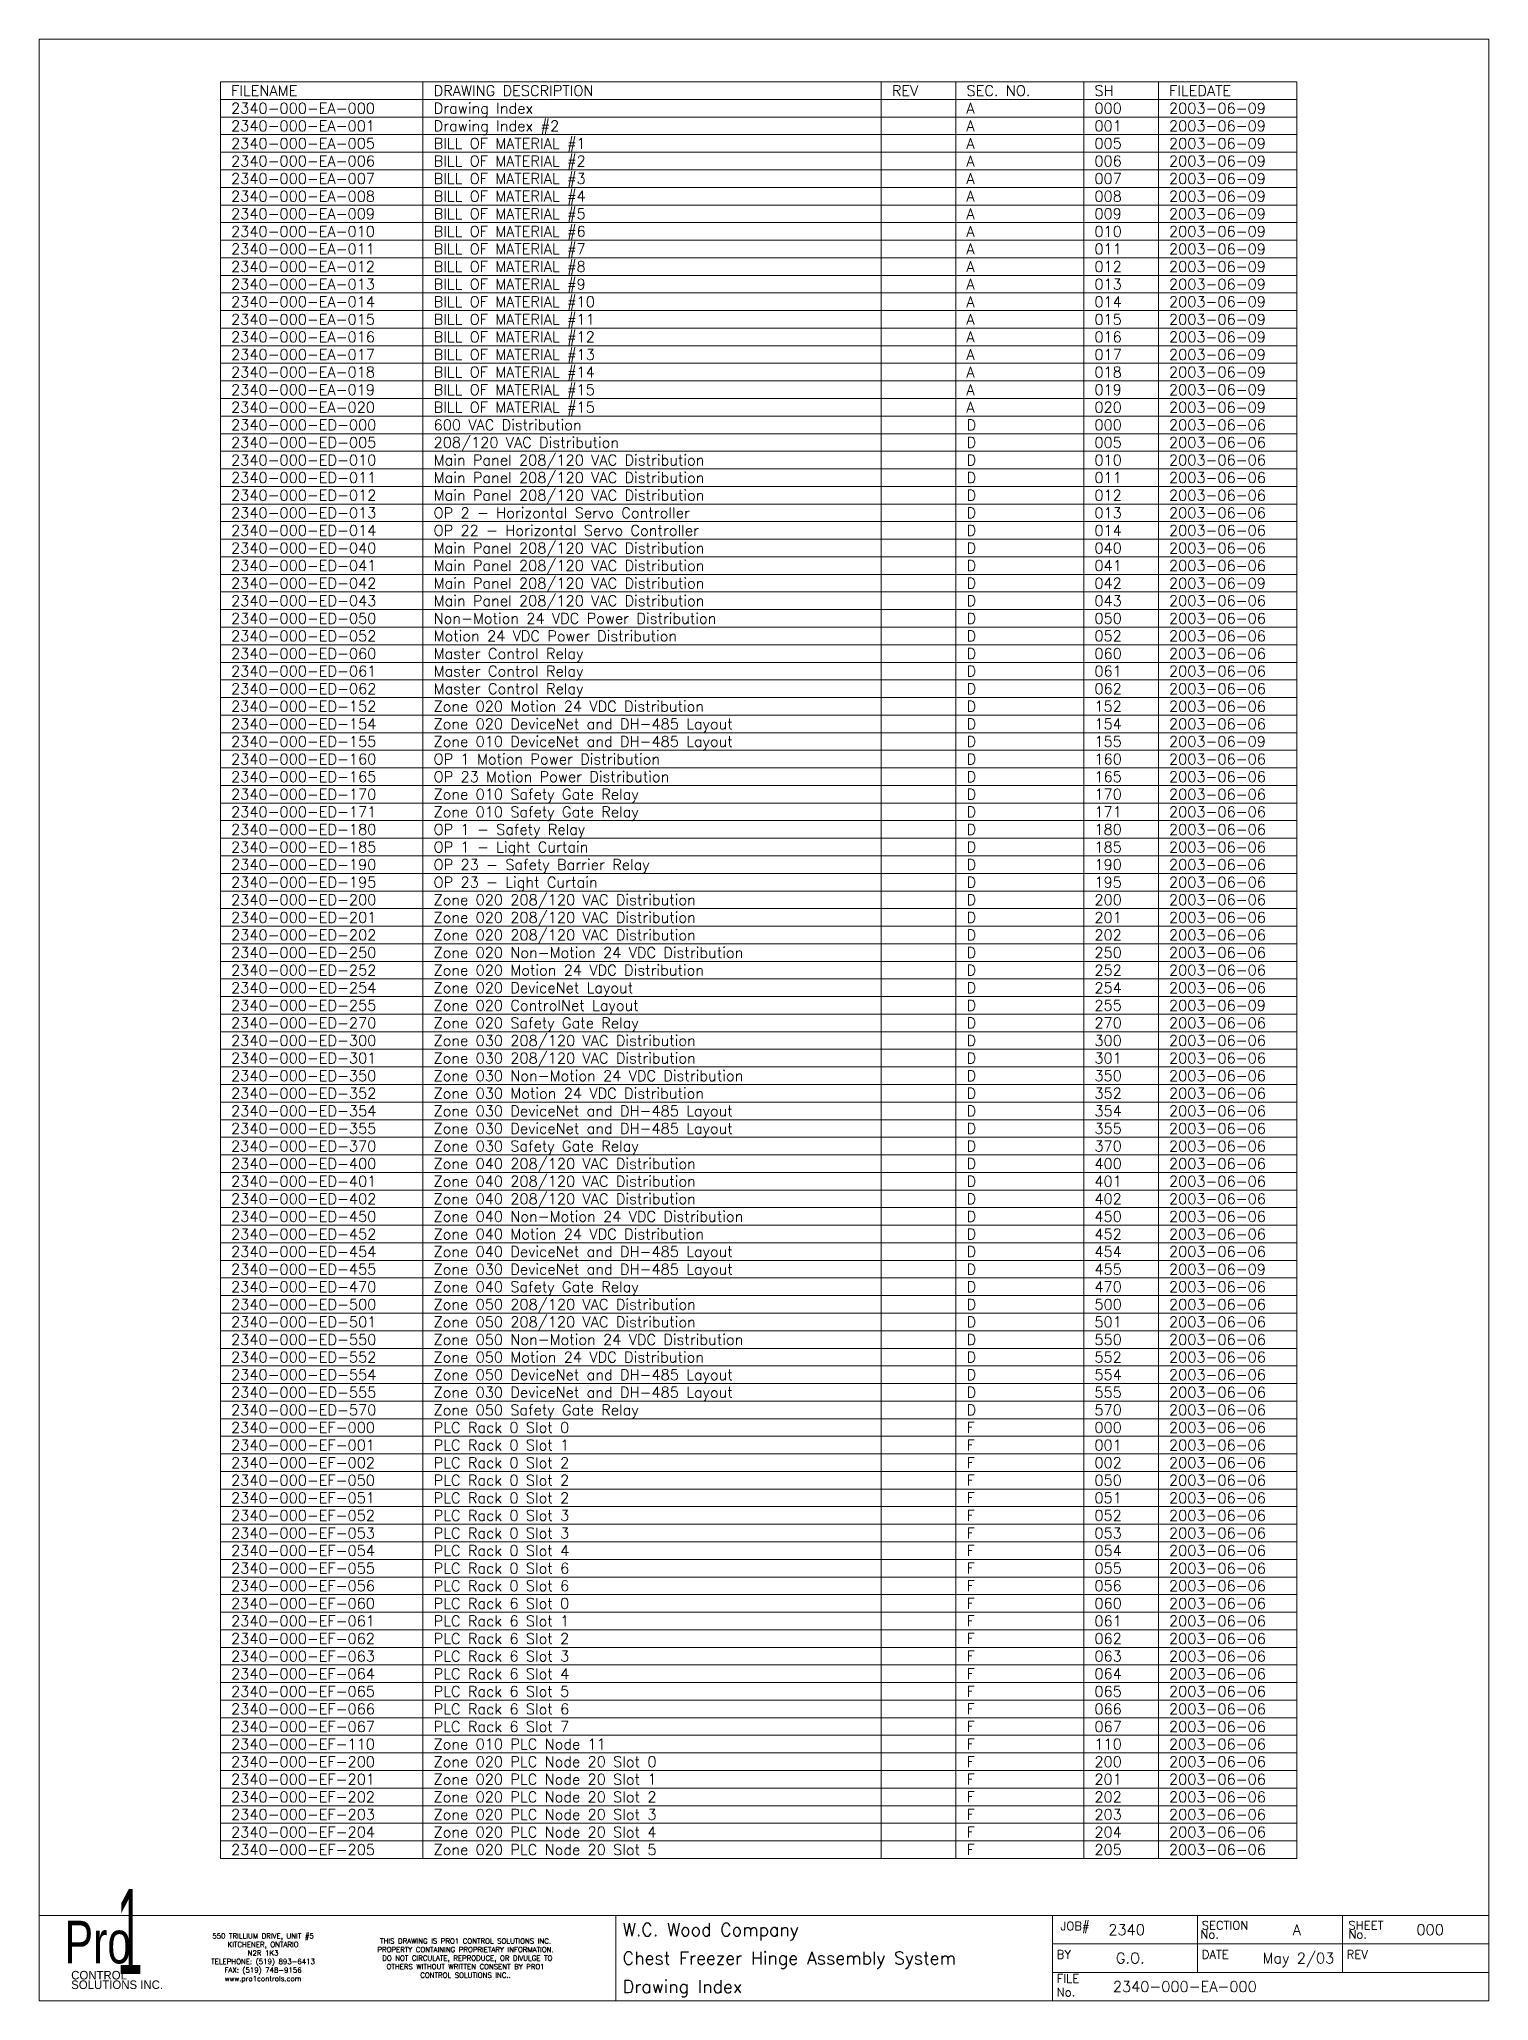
# Model space of a CAD drawing. Header units: inches. Extents: x 0 to 17, y 0 to 23.
import ezdxf
from ezdxf.enums import TextEntityAlignment as Align

# ---------------------------------------------------------------- set-up
doc = ezdxf.new("R2010")
doc.units = ezdxf.units.IN
doc.header["$MEASUREMENT"] = 0
doc.layers.get('0').update_dxf_attribs({"lineweight": 5})
for name, color, linetype, lineweight in [('BOARDER', 5, 'Continuous', 5), ('MISC', 2, 'Continuous', 5), ('Title_Block_Info', 2, 'Continuous', 5)]:
    doc.layers.add(name, color=color, linetype=linetype, lineweight=lineweight)
doc.styles.add('SIVAN', font='sivan.TTF', dxfattribs={"height": 1})
doc.styles.add('STACCO', font='STAC222N.TTF', dxfattribs={"height": 1})
doc.styles.get("Standard").update_dxf_attribs({"font": 'romans.shx'})
doc.styles.add('WD', font='romans.shx')

# ---------------------------------------------------------------- blocks, each defined once
blk = doc.blocks.new('TB_P')
at = {"color": 5}
blk.add_line((6.764, 0), (6.764, 1), dxfattribs=at)
at = {"color": 5, "linetype": 'Continuous'}
blk.add_line((15.283, 1), (15.283, 0.667), dxfattribs=at)
blk.add_lwpolyline([(0, 0), (17, 0), (17, 23), (0, 23)], close=True, dxfattribs=at)
at = {"layer": 'BOARDER', "linetype": 'Continuous'}
for p, q in [((0, 1), (17, 1)), ((0, 1), (0, 0)), ((11.882, 1), (11.882, 0.667)), ((11.882, 1), (11.882, 0)), ((11.882, 1), (11.882, 0)), ((11.882, 1), (11.882, 0)), ((13.583, 1), (13.583, 0.667)), ((11.882, 0.667), (17, 0.667)), ((13.583, 0.667), (13.583, 0.333)), ((15.283, 0.667), (15.283, 0.333)), ((11.882, 0.333), (17, 0.333))]:
    blk.add_line(p, q, dxfattribs=at)
at = {"color": 5, "char_height": 0.06, "attachment_point": 5, "style": 'WD'}
for s, insert, width in [('550 TRILLIUM DRIVE, UNIT #5\\PKITCHENER, ONTARIO\\PN2R 1K3\\PTELEPHONE: (519) 893-6413\\PFAX: (519) 748-9156\\Pwww.pro1controls.com', (2.625, 0.5), 1.804), ('THIS DRAWING IS PRO1 CONTROL SOLUTIONS INC. PROPERTY CONTAINING PROPRIETARY INFORMATION.  DO NOT CIRCULATE, REPRODUCE, OR DIVULGE TO OTHERS WITHOUT WRITTEN CONSENT BY PRO1 CONTROL SOLUTIONS INC..', (5, 0.5), 2.264)]:
    blk.add_mtext(s, dxfattribs=dict(at, insert=insert, width=width))
at = {"color": 2, "linetype": 'Continuous', "style": 'WD', "flags": 1}
for tag, p in [('REV1_NO', (1.734, 3.29)), ('REV1_BY', (7.303, 3.29)), ('REV1_DATE', (9.562, 3.29)), ('REV2_NO', (1.734, 3.04)), ('REV2_BY', (7.303, 3.04)), ('REV2_DATE', (9.562, 3.04)), ('REV3_NO', (1.734, 2.79)), ('REV3_BY', (7.303, 2.79)), ('REV3_DATE', (9.562, 2.79)), ('REV4_NO', (1.734, 2.54)), ('REV4_BY', (7.303, 2.54)), ('REV4_DATE', (9.562, 2.54)), ('REV5_NO', (1.734, 2.29)), ('REV5_BY', (7.303, 2.29)), ('REV5_DATE', (9.562, 2.29)), ('REV6_NO', (1.734, 2.04)), ('REV6_BY', (7.303, 2.04)), ('REV6_DATE', (9.562, 2.04)), ('REV7_NO', (1.734, 1.79)), ('REV7_BY', (7.303, 1.79)), ('REV7_DATE', (9.562, 1.79)), ('REV8_NO', (1.734, 1.54)), ('REV8_BY', (7.303, 1.54)), ('REV8_DATE', (9.562, 1.54)), ('REV9_NO', (1.734, 1.29)), ('REV9_BY', (7.303, 1.29)), ('REV9_DATE', (9.562, 1.29))]:
    blk.add_attdef(tag, text='', height=0.15, dxfattribs=at).set_placement(p, align=Align.MIDDLE_CENTER)
for tag, p in [('REV1_CHANGE', (2.292, 3.29)), ('REV2_CHANGE', (2.292, 3.04)), ('REV3_CHANGE', (2.292, 2.79)), ('REV4_CHANGE', (2.292, 2.54)), ('REV5_CHANGE', (2.292, 2.29)), ('REV6_CHANGE', (2.292, 2.04)), ('REV7_CHANGE', (2.292, 1.79)), ('REV8_CHANGE', (2.292, 1.54)), ('REV9_CHANGE', (2.292, 1.29))]:
    blk.add_attdef(tag, text='', height=0.15, dxfattribs=at).set_placement(p, align=Align.MIDDLE_LEFT)
at = {"layer": 'BOARDER', "lineweight": 0}
for s, height, style, width, p in [('1', 1, 'SIVAN', 0.4, (1.062, 0.812)), ('Pro', 0.5, 'STACCO', 0.75, (0.688, 0.688))]:
    blk.add_text(s, height=height, dxfattribs=dict(at, style=style, width=width)).set_placement(p, align=Align.MIDDLE_CENTER)
at = {"layer": 'BOARDER', "linetype": 'Continuous', "style": 'WD'}
for s, p in [('JOB#', (11.976, 0.827)), ('SECTION', (13.633, 0.835)), ('SHEET', (15.354, 0.834)), ('No.', (13.617, 0.729)), ('No.', (15.354, 0.729)), ('BY', (11.933, 0.493)), ('DATE', (13.634, 0.493)), ('REV', (15.334, 0.493)), ('FILE', (11.932, 0.21)), ('No.', (11.932, 0.052))]:
    blk.add_text(s, height=0.1, dxfattribs=at).set_placement(p)
at = {"layer": 'BOARDER', "lineweight": 0, "style": 'STACCO'}
for s, p in [('SOLUTIONS INC.', (0.375, 0.188)), ('CONTROL', (0.375, 0.3))]:
    blk.add_text(s, height=0.1, dxfattribs=at).set_placement(p, align=Align.MIDDLE_LEFT)
at = {"layer": 'Title_Block_Info', "ltscale": 0.1}
for tag, p in [('CUSTOMER', (6.842, 0.833)), ('JOB DESCRIPTION LINE', (6.842, 0.5)), ('DRAWING DESCRIPTION', (6.842, 0.167))]:
    blk.add_attdef(tag, text='', height=0.15, dxfattribs=at).set_placement(p, align=Align.MIDDLE_LEFT)
at = {"layer": 'Title_Block_Info', "ltscale": 0.1, "style": 'WD'}
for tag, p in [('JOB #', (12.752, 0.833)), ('SEC. NO.', (14.75, 0.833)), ('SHT. NO.', (16.312, 0.833)), ('NAME', (12.795, 0.5)), ('REV', (16.194, 0.5))]:
    blk.add_attdef(tag, text='', height=0.125, dxfattribs=at).set_placement(p, align=Align.MIDDLE_CENTER)
blk.add_attdef('DATE', text='', height=0.125, dxfattribs=at).set_placement((15.188, 0.5), align=Align.MIDDLE_RIGHT)
blk.add_attdef('FILE NUMBER', text='', height=0.125, dxfattribs=at).set_placement((12.591, 0.167), align=Align.MIDDLE_LEFT)

msp = doc.modelspace()

# ---------------------------------------------------------------- linework, layer by layer
for p, q in [((2.125, 22.5), (2.125, 1.66875)), ((2.125, 22.5), (14.75, 22.5)), ((4.5, 22.5), (4.5, 1.66875)), ((9.875, 22.5), (9.875, 1.66875)), ((10.75, 22.5), (10.75, 1.66875)), ((12.25, 22.5), (12.25, 1.66875)), ((13.125, 22.5), (13.125, 1.66875)), ((14.75, 22.5), (14.75, 1.66875)), ((2.125, 22.29375), (14.75, 22.29375)), ((2.125, 22.0875), (14.75, 22.0875)), ((2.125, 21.88125), (14.75, 21.88125)), ((2.125, 21.675), (14.75, 21.675)), ((2.125, 21.46875), (14.75, 21.46875)), ((2.125, 21.2625), (14.75, 21.2625)), ((2.125, 21.05625), (14.75, 21.05625)), ((2.125, 20.85), (14.75, 20.85)), ((2.125, 20.64375), (14.75, 20.64375)), ((2.125, 20.4375), (14.75, 20.4375)), ((2.125, 20.23125), (14.75, 20.23125)), ((2.125, 20.025), (14.75, 20.025)), ((2.125, 19.81875), (14.75, 19.81875)), ((2.125, 19.6125), (14.75, 19.6125)), ((2.125, 19.40625), (14.75, 19.40625)), ((2.125, 19.2), (14.75, 19.2)), ((2.125, 18.99375), (14.75, 18.99375)), ((2.125, 18.7875), (14.75, 18.7875)), ((2.125, 18.58125), (14.75, 18.58125)), ((2.125, 18.375), (14.75, 18.375)), ((2.125, 18.16875), (14.75, 18.16875)), ((2.125, 17.9625), (14.75, 17.9625)), ((2.125, 17.75625), (14.75, 17.75625)), ((2.125, 17.55), (14.75, 17.55)), ((2.125, 17.34375), (14.75, 17.34375)), ((2.125, 17.1375), (14.75, 17.1375)), ((2.125, 16.93125), (14.75, 16.93125)), ((2.125, 16.725), (14.75, 16.725)), ((2.125, 16.51875), (14.75, 16.51875)), ((2.125, 16.3125), (14.75, 16.3125)), ((2.125, 16.10625), (14.75, 16.10625)), ((2.125, 15.9), (14.75, 15.9)), ((2.125, 15.69375), (14.75, 15.69375)), ((2.125, 15.4875), (14.75, 15.4875)), ((2.125, 15.28125), (14.75, 15.28125)), ((2.125, 15.075), (14.75, 15.075)), ((2.125, 14.86875), (14.75, 14.86875)), ((2.125, 14.6625), (14.75, 14.6625)), ((2.125, 14.45625), (14.75, 14.45625)), ((2.125, 14.25), (14.75, 14.25)), ((2.125, 14.04375), (14.75, 14.04375)), ((2.125, 13.8375), (14.75, 13.8375)), ((2.125, 13.63125), (14.75, 13.63125)), ((2.125, 13.425), (14.75, 13.425)), ((2.125, 13.21875), (14.75, 13.21875)), ((2.125, 13.0125), (14.75, 13.0125)), ((2.125, 12.80625), (14.75, 12.80625)), ((2.125, 12.6), (14.75, 12.6)), ((2.125, 12.39375), (14.75, 12.39375)), ((2.125, 12.1875), (14.75, 12.1875)), ((2.125, 11.98125), (14.75, 11.98125)), ((2.125, 11.775), (14.75, 11.775)), ((2.125, 11.56875), (14.75, 11.56875)), ((2.125, 11.3625), (14.75, 11.3625)), ((2.125, 11.15625), (14.75, 11.15625)), ((2.125, 10.95), (14.75, 10.95)), ((2.125, 10.74375), (14.75, 10.74375)), ((2.125, 10.5375), (14.75, 10.5375)), ((2.125, 10.33125), (14.75, 10.33125)), ((2.125, 10.125), (14.75, 10.125)), ((2.125, 9.91875), (14.75, 9.91875)), ((2.125, 9.7125), (14.75, 9.7125)), ((2.125, 9.50625), (14.75, 9.50625)), ((2.125, 9.3), (14.75, 9.3)), ((2.125, 9.09375), (14.75, 9.09375)), ((2.125, 8.8875), (14.75, 8.8875)), ((2.125, 8.68125), (14.75, 8.68125)), ((2.125, 8.475), (14.75, 8.475)), ((2.125, 8.26875), (14.75, 8.26875)), ((2.125, 8.0625), (14.75, 8.0625)), ((2.125, 7.85625), (14.75, 7.85625)), ((2.125, 7.65), (14.75, 7.65)), ((2.125, 7.44375), (14.75, 7.44375)), ((2.125, 7.2375), (14.75, 7.2375)), ((2.125, 7.03125), (14.75, 7.03125)), ((2.125, 6.825), (14.75, 6.825)), ((2.125, 6.61875), (14.75, 6.61875)), ((2.125, 6.4125), (14.75, 6.4125)), ((2.125, 6.20625), (14.75, 6.20625)), ((2.125, 6), (14.75, 6)), ((2.125, 5.79375), (14.75, 5.79375)), ((2.125, 5.5875), (14.75, 5.5875)), ((2.125, 5.38125), (14.75, 5.38125)), ((2.125, 5.175), (14.75, 5.175)), ((2.125, 4.96875), (14.75, 4.96875)), ((2.125, 4.7625), (14.75, 4.7625)), ((2.125, 4.55625), (14.75, 4.55625)), ((2.125, 4.35), (14.75, 4.35)), ((2.125, 4.14375), (14.75, 4.14375)), ((2.125, 3.9375), (14.75, 3.9375)), ((2.125, 3.73125), (14.75, 3.73125)), ((2.125, 3.525), (14.75, 3.525)), ((2.125, 3.31875), (14.75, 3.31875)), ((2.125, 3.1125), (14.75, 3.1125)), ((2.125, 2.90625), (14.75, 2.90625)), ((2.125, 2.7), (14.75, 2.7)), ((2.125, 2.49375), (14.75, 2.49375)), ((2.125, 2.2875), (14.75, 2.2875)), ((2.125, 2.08125), (14.75, 2.08125)), ((2.125, 1.875), (14.75, 1.875)), ((2.125, 1.66875), (14.75, 1.66875))]:
    msp.add_line(p, q)

# ---------------------------------------------------------------- block references
ref = msp.add_blockref('TB_P', (0, 0))
ref.add_attrib('CUSTOMER', 'W.C. Wood Company', dxfattribs={"layer": 'MISC', "ltscale": 0.1, "height": 0.15}).set_placement((6.842462, 0.833326), align=Align.MIDDLE_LEFT)
ref.add_attrib('JOB DESCRIPTION LINE', 'Chest Freezer Hinge Assembly System', dxfattribs={"layer": 'MISC', "ltscale": 0.1, "height": 0.15}).set_placement((6.842462, 0.5), align=Align.MIDDLE_LEFT)
ref.add_attrib('DRAWING DESCRIPTION', 'Drawing Index', dxfattribs={"layer": 'MISC', "ltscale": 0.1, "height": 0.15}).set_placement((6.842462, 0.166666), align=Align.MIDDLE_LEFT)
ref.add_attrib('JOB #', '2340', dxfattribs={"layer": 'MISC', "ltscale": 0.1, "height": 0.125, "style": 'WD'}).set_placement((12.752201, 0.833326), align=Align.MIDDLE_CENTER)
ref.add_attrib('SEC. NO.', 'A', dxfattribs={"layer": 'MISC', "ltscale": 0.1, "height": 0.125, "style": 'WD'}).set_placement((14.75, 0.8334), align=Align.MIDDLE_CENTER)
ref.add_attrib('SHT. NO.', '000', dxfattribs={"layer": 'MISC', "ltscale": 0.1, "height": 0.125, "style": 'WD'}).set_placement((16.3125, 0.8334), align=Align.MIDDLE_CENTER)
ref.add_attrib('FILE NUMBER', '2340-000-EA-000', dxfattribs={"layer": 'MISC', "ltscale": 0.1, "height": 0.125, "style": 'WD'}).set_placement((12.591272, 0.166667), align=Align.MIDDLE_LEFT)
ref.add_attrib('NAME', 'G.O.', dxfattribs={"layer": 'MISC', "ltscale": 0.1, "height": 0.125, "style": 'WD'}).set_placement((12.795143, 0.499926), align=Align.MIDDLE_CENTER)
ref.add_attrib('DATE', 'May 2/03', dxfattribs={"layer": 'MISC', "ltscale": 0.1, "height": 0.125, "style": 'WD'}).set_placement((15.1875, 0.5), align=Align.MIDDLE_RIGHT)

# ---------------------------------------------------------------- texts
at = {"layer": 'MISC'}
for s, p in [('FILENAME', (2.25, 22.334375)), ('DRAWING DESCRIPTION', (4.625, 22.334375)), ('REV', (10, 22.334375)), ('SEC. NO.', (10.875, 22.334375)), ('SH', (12.375, 22.334375)), ('FILEDATE', (13.25, 22.334375)), ('2340-000-EA-000', (2.25, 22.128125)), ('Drawing Index', (4.625, 22.128125)), ('A', (10.875, 22.128125)), ('000', (12.375, 22.128125)), ('2003-06-09', (13.25, 22.128125)), ('2340-000-EA-001', (2.25, 21.921875)), ('Drawing Index #2', (4.625, 21.921875)), ('BILL OF MATERIAL #1', (4.625, 21.715625)), ('A', (10.875, 21.921875)), ('001', (12.375, 21.921875)), ('2003-06-09', (13.25, 21.921875)), ('2340-000-EA-005', (2.25, 21.715625)), ('2340-000-EA-006', (2.25, 21.509375)), ('BILL OF MATERIAL #2', (4.625, 21.509375)), ('A', (10.875, 21.715625)), ('A', (10.875, 21.509375)), ('005', (12.375, 21.715625)), ('006', (12.375, 21.509375)), ('2003-06-09', (13.25, 21.715625)), ('2003-06-09', (13.25, 21.509375)), ('2340-000-EA-007', (2.25, 21.303125)), ('BILL OF MATERIAL #3', (4.625, 21.303125)), ('A', (10.875, 21.303125)), ('007', (12.375, 21.303125)), ('2003-06-09', (13.25, 21.303125)), ('2340-000-EA-008', (2.25, 21.096875)), ('BILL OF MATERIAL #4', (4.625, 21.096875)), ('A', (10.875, 21.096875)), ('008', (12.375, 21.096875)), ('2003-06-09', (13.25, 21.096875)), ('2340-000-EA-009', (2.25, 20.890625)), ('BILL OF MATERIAL #5', (4.625, 20.890625)), ('A', (10.875, 20.890625)), ('009', (12.375, 20.890625)), ('2003-06-09', (13.25, 20.890625)), ('2340-000-EA-010', (2.25, 20.684375)), ('BILL OF MATERIAL #6', (4.625, 20.684375)), ('A', (10.875, 20.684375)), ('010', (12.375, 20.684375)), ('2003-06-09', (13.25, 20.684375)), ('2340-000-EA-011', (2.25, 20.478125)), ('BILL OF MATERIAL #7', (4.625, 20.478125)), ('A', (10.875, 20.478125)), ('011', (12.375, 20.478125)), ('2003-06-09', (13.25, 20.478125)), ('2340-000-EA-012', (2.25, 20.271875)), ('BILL OF MATERIAL #8', (4.625, 20.271875)), ('A', (10.875, 20.271875)), ('012', (12.375, 20.271875)), ('2003-06-09', (13.25, 20.271875)), ('2340-000-EA-013', (2.25, 20.065625)), ('BILL OF MATERIAL #9', (4.625, 20.065625)), ('A', (10.875, 20.065625)), ('013', (12.375, 20.065625)), ('2003-06-09', (13.25, 20.065625)), ('2340-000-EA-014', (2.25, 19.859375)), ('BILL OF MATERIAL #10', (4.625, 19.859375)), ('BILL OF MATERIAL #11', (4.625, 19.653125)), ('A', (10.875, 19.859375)), ('014', (12.375, 19.859375)), ('2003-06-09', (13.25, 19.859375)), ('2340-000-EA-015', (2.25, 19.653125)), ('2340-000-EA-016', (2.25, 19.446875)), ('BILL OF MATERIAL #12', (4.625, 19.446875)), ('A', (10.875, 19.653125)), ('A', (10.875, 19.446875)), ('015', (12.375, 19.653125)), ('016', (12.375, 19.446875)), ('2003-06-09', (13.25, 19.653125)), ('2003-06-09', (13.25, 19.446875)), ('2340-000-EA-017', (2.25, 19.240625)), ('BILL OF MATERIAL #13', (4.625, 19.240625)), ('A', (10.875, 19.240625)), ('017', (12.375, 19.240625)), ('2003-06-09', (13.25, 19.240625)), ('2340-000-EA-018', (2.25, 19.034375)), ('BILL OF MATERIAL #14', (4.625, 19.034375)), ('A', (10.875, 19.034375)), ('018', (12.375, 19.034375)), ('2003-06-09', (13.25, 19.034375)), ('2340-000-EA-019', (2.25, 18.828125)), ('BILL OF MATERIAL #15', (4.625, 18.828125)), ('A', (10.875, 18.828125)), ('019', (12.375, 18.828125)), ('2003-06-09', (13.25, 18.828125)), ('2340-000-EA-020', (2.25, 18.621875)), ('BILL OF MATERIAL #15', (4.625, 18.621875)), ('A', (10.875, 18.621875)), ('020', (12.375, 18.621875)), ('2003-06-09', (13.25, 18.621875)), ('2340-000-ED-000', (2.25, 18.415625)), ('600 VAC Distribution', (4.625, 18.415625)), ('D', (10.875, 18.415625)), ('000', (12.375, 18.415625)), ('2003-06-06', (13.25, 18.415625)), ('2340-000-ED-005', (2.25, 18.209375)), ('208/120 VAC Distribution', (4.625, 18.209375)), ('D', (10.875, 18.209375)), ('005', (12.375, 18.209375)), ('2003-06-06', (13.25, 18.209375)), ('2340-000-ED-010', (2.25, 18.003125)), ('Main Panel 208/120 VAC Distribution', (4.625, 18.003125)), ('Main Panel 208/120 VAC Distribution', (4.625, 17.796875)), ('D', (10.875, 18.003125)), ('010', (12.375, 18.003125)), ('2003-06-06', (13.25, 18.003125)), ('2340-000-ED-011', (2.25, 17.796875)), ('2340-000-ED-012', (2.25, 17.590625)), ('Main Panel 208/120 VAC Distribution', (4.625, 17.590625)), ('D', (10.875, 17.796875)), ('D', (10.875, 17.590625)), ('011', (12.375, 17.796875)), ('012', (12.375, 17.590625)), ('2003-06-06', (13.25, 17.796875)), ('2003-06-06', (13.25, 17.590625)), ('2340-000-ED-013', (2.25, 17.384375)), ('OP 2 - Horizontal Servo Controller', (4.625, 17.384375)), ('D', (10.875, 17.384375)), ('013', (12.375, 17.384375)), ('2003-06-06', (13.25, 17.384375)), ('2340-000-ED-014', (2.25, 17.178125)), ('OP 22 - Horizontal Servo Controller', (4.625, 17.178125)), ('D', (10.875, 17.178125)), ('014', (12.375, 17.178125)), ('2003-06-06', (13.25, 17.178125)), ('2340-000-ED-040', (2.25, 16.971875)), ('Main Panel 208/120 VAC Distribution', (4.625, 16.971875)), ('D', (10.875, 16.971875)), ('040', (12.375, 16.971875)), ('2003-06-06', (13.25, 16.971875)), ('2340-000-ED-041', (2.25, 16.765625)), ('Main Panel 208/120 VAC Distribution', (4.625, 16.765625)), ('D', (10.875, 16.765625)), ('041', (12.375, 16.765625)), ('2003-06-06', (13.25, 16.765625)), ('2340-000-ED-042', (2.25, 16.559375)), ('Main Panel 208/120 VAC Distribution', (4.625, 16.559375)), ('D', (10.875, 16.559375)), ('042', (12.375, 16.559375)), ('2003-06-09', (13.25, 16.559375)), ('2340-000-ED-043', (2.25, 16.353125)), ('Main Panel 208/120 VAC Distribution', (4.625, 16.353125)), ('D', (10.875, 16.353125)), ('043', (12.375, 16.353125)), ('2003-06-06', (13.25, 16.353125)), ('2340-000-ED-050', (2.25, 16.146875)), ('Non-Motion 24 VDC Power Distribution', (4.625, 16.146875)), ('D', (10.875, 16.146875)), ('050', (12.375, 16.146875)), ('2003-06-06', (13.25, 16.146875)), ('2340-000-ED-052', (2.25, 15.940625)), ('Motion 24 VDC Power Distribution', (4.625, 15.940625)), ('D', (10.875, 15.940625)), ('052', (12.375, 15.940625)), ('2003-06-06', (13.25, 15.940625)), ('2340-000-ED-060', (2.25, 15.734375)), ('2340-000-ED-061', (2.25, 15.528125)), ('Master Control Relay', (4.625, 15.734375)), ('Master Control Relay', (4.625, 15.528125)), ('D', (10.875, 15.734375)), ('D', (10.875, 15.528125)), ('060', (12.375, 15.734375)), ('061', (12.375, 15.528125)), ('2003-06-06', (13.25, 15.734375)), ('2003-06-06', (13.25, 15.528125)), ('2340-000-ED-062', (2.25, 15.321875)), ('Master Control Relay', (4.625, 15.321875)), ('D', (10.875, 15.321875)), ('062', (12.375, 15.321875)), ('2003-06-06', (13.25, 15.321875)), ('2340-000-ED-152', (2.25, 15.115625)), ('Zone 020 Motion 24 VDC Distribution', (4.625, 15.115625)), ('D', (10.875, 15.115625)), ('152', (12.375, 15.115625)), ('2003-06-06', (13.25, 15.115625)), ('2340-000-ED-154', (2.25, 14.909375)), ('Zone 020 DeviceNet and DH-485 Layout', (4.625, 14.909375)), ('D', (10.875, 14.909375)), ('154', (12.375, 14.909375)), ('2003-06-06', (13.25, 14.909375)), ('2340-000-ED-155', (2.25, 14.703125)), ('Zone 010 DeviceNet and DH-485 Layout', (4.625, 14.703125)), ('D', (10.875, 14.703125)), ('155', (12.375, 14.703125)), ('2003-06-09', (13.25, 14.703125)), ('2340-000-ED-160', (2.25, 14.496875)), ('OP 1 Motion Power Distribution', (4.625, 14.496875)), ('D', (10.875, 14.496875)), ('160', (12.375, 14.496875)), ('2003-06-06', (13.25, 14.496875)), ('2340-000-ED-165', (2.25, 14.290625)), ('OP 23 Motion Power Distribution', (4.625, 14.290625)), ('D', (10.875, 14.290625)), ('165', (12.375, 14.290625)), ('2003-06-06', (13.25, 14.290625)), ('2340-000-ED-170', (2.25, 14.084375)), ('Zone 010 Safety Gate Relay', (4.625, 14.084375)), ('D', (10.875, 14.084375)), ('170', (12.375, 14.084375)), ('2003-06-06', (13.25, 14.084375)), ('2340-000-ED-171', (2.25, 13.878125)), ('Zone 010 Safety Gate Relay', (4.625, 13.878125)), ('D', (10.875, 13.878125)), ('171', (12.375, 13.878125)), ('2003-06-06', (13.25, 13.878125)), ('2340-000-ED-180', (2.25, 13.671875)), ('2340-000-ED-185', (2.25, 13.465625)), ('OP 1 - Safety Relay', (4.625, 13.671875)), ('OP 1 - Light Curtain', (4.625, 13.465625)), ('D', (10.875, 13.671875)), ('D', (10.875, 13.465625)), ('180', (12.375, 13.671875)), ('185', (12.375, 13.465625)), ('2003-06-06', (13.25, 13.671875)), ('2003-06-06', (13.25, 13.465625)), ('2340-000-ED-190', (2.25, 13.259375)), ('OP 23 - Safety Barrier Relay', (4.625, 13.259375)), ('D', (10.875, 13.259375)), ('190', (12.375, 13.259375)), ('2003-06-06', (13.25, 13.259375)), ('2340-000-ED-195', (2.25, 13.053125)), ('OP 23 - Light Curtain', (4.625, 13.053125)), ('D', (10.875, 13.053125)), ('195', (12.375, 13.053125)), ('2003-06-06', (13.25, 13.053125)), ('2340-000-ED-200', (2.25, 12.846875)), ('Zone 020 208/120 VAC Distribution', (4.625, 12.846875)), ('D', (10.875, 12.846875)), ('200', (12.375, 12.846875)), ('2003-06-06', (13.25, 12.846875)), ('2340-000-ED-201', (2.25, 12.640625)), ('Zone 020 208/120 VAC Distribution', (4.625, 12.640625)), ('D', (10.875, 12.640625)), ('201', (12.375, 12.640625)), ('2003-06-06', (13.25, 12.640625)), ('2340-000-ED-202', (2.25, 12.434375)), ('Zone 020 208/120 VAC Distribution', (4.625, 12.434375)), ('D', (10.875, 12.434375)), ('202', (12.375, 12.434375)), ('2003-06-06', (13.25, 12.434375)), ('2340-000-ED-250', (2.25, 12.228125)), ('Zone 020 Non-Motion 24 VDC Distribution', (4.625, 12.228125)), ('D', (10.875, 12.228125)), ('250', (12.375, 12.228125)), ('2003-06-06', (13.25, 12.228125)), ('2340-000-ED-252', (2.25, 12.021875)), ('Zone 020 Motion 24 VDC Distribution', (4.625, 12.021875)), ('D', (10.875, 12.021875)), ('252', (12.375, 12.021875)), ('2003-06-06', (13.25, 12.021875)), ('2340-000-ED-254', (2.25, 11.815625)), ('2340-000-ED-255', (2.25, 11.609375)), ('Zone 020 DeviceNet Layout', (4.625, 11.815625)), ('Zone 020 ControlNet Layout', (4.625, 11.609375)), ('D', (10.875, 11.815625)), ('D', (10.875, 11.609375)), ('254', (12.375, 11.815625)), ('255', (12.375, 11.609375)), ('2003-06-06', (13.25, 11.815625)), ('2003-06-09', (13.25, 11.609375)), ('2340-000-ED-270', (2.25, 11.403125)), ('Zone 020 Safety Gate Relay', (4.625, 11.403125)), ('D', (10.875, 11.403125)), ('270', (12.375, 11.403125)), ('2003-06-06', (13.25, 11.403125)), ('2340-000-ED-300', (2.25, 11.196875)), ('Zone 030 208/120 VAC Distribution', (4.625, 11.196875)), ('D', (10.875, 11.196875)), ('300', (12.375, 11.196875)), ('2003-06-06', (13.25, 11.196875)), ('2340-000-ED-301', (2.25, 10.990625)), ('Zone 030 208/120 VAC Distribution', (4.625, 10.990625)), ('D', (10.875, 10.990625)), ('301', (12.375, 10.990625)), ('2003-06-06', (13.25, 10.990625)), ('2340-000-ED-350', (2.25, 10.784375)), ('Zone 030 Non-Motion 24 VDC Distribution', (4.625, 10.784375)), ('D', (10.875, 10.784375)), ('350', (12.375, 10.784375)), ('2003-06-06', (13.25, 10.784375)), ('2340-000-ED-352', (2.25, 10.578125)), ('Zone 030 Motion 24 VDC Distribution', (4.625, 10.578125)), ('D', (10.875, 10.578125)), ('352', (12.375, 10.578125)), ('2003-06-06', (13.25, 10.578125)), ('2340-000-ED-354', (2.25, 10.371875)), ('Zone 030 DeviceNet and DH-485 Layout', (4.625, 10.371875)), ('D', (10.875, 10.371875)), ('354', (12.375, 10.371875)), ('2003-06-06', (13.25, 10.371875)), ('2340-000-ED-355', (2.25, 10.165625)), ('Zone 030 DeviceNet and DH-485 Layout', (4.625, 10.165625)), ('D', (10.875, 10.165625)), ('355', (12.375, 10.165625)), ('2003-06-06', (13.25, 10.165625)), ('2340-000-ED-370', (2.25, 9.959375)), ('Zone 030 Safety Gate Relay', (4.625, 9.959375)), ('Zone 040 208/120 VAC Distribution', (4.625, 9.753125)), ('D', (10.875, 9.959375)), ('370', (12.375, 9.959375)), ('2003-06-06', (13.25, 9.959375)), ('2340-000-ED-400', (2.25, 9.753125)), ('2340-000-ED-401', (2.25, 9.546875)), ('Zone 040 208/120 VAC Distribution', (4.625, 9.546875)), ('D', (10.875, 9.753125)), ('D', (10.875, 9.546875)), ('400', (12.375, 9.753125)), ('401', (12.375, 9.546875)), ('2003-06-06', (13.25, 9.753125)), ('2003-06-06', (13.25, 9.546875)), ('2340-000-ED-402', (2.25, 9.340625)), ('Zone 040 208/120 VAC Distribution', (4.625, 9.340625)), ('D', (10.875, 9.340625)), ('402', (12.375, 9.340625)), ('2003-06-06', (13.25, 9.340625)), ('2340-000-ED-450', (2.25, 9.134375)), ('Zone 040 Non-Motion 24 VDC Distribution', (4.625, 9.134375)), ('D', (10.875, 9.134375)), ('450', (12.375, 9.134375)), ('2003-06-06', (13.25, 9.134375)), ('2340-000-ED-452', (2.25, 8.928125)), ('Zone 040 Motion 24 VDC Distribution', (4.625, 8.928125)), ('D', (10.875, 8.928125)), ('452', (12.375, 8.928125)), ('2003-06-06', (13.25, 8.928125)), ('2340-000-ED-454', (2.25, 8.721875)), ('Zone 040 DeviceNet and DH-485 Layout', (4.625, 8.721875)), ('D', (10.875, 8.721875)), ('454', (12.375, 8.721875)), ('2003-06-06', (13.25, 8.721875)), ('2340-000-ED-455', (2.25, 8.515625)), ('Zone 030 DeviceNet and DH-485 Layout', (4.625, 8.515625)), ('D', (10.875, 8.515625)), ('455', (12.375, 8.515625)), ('2003-06-09', (13.25, 8.515625)), ('2340-000-ED-470', (2.25, 8.309375)), ('Zone 040 Safety Gate Relay', (4.625, 8.309375)), ('D', (10.875, 8.309375)), ('470', (12.375, 8.309375)), ('2003-06-06', (13.25, 8.309375)), ('2340-000-ED-500', (2.25, 8.103125)), ('Zone 050 208/120 VAC Distribution', (4.625, 8.103125)), ('D', (10.875, 8.103125)), ('500', (12.375, 8.103125)), ('2003-06-06', (13.25, 8.103125)), ('2340-000-ED-501', (2.25, 7.896875)), ('Zone 050 208/120 VAC Distribution', (4.625, 7.896875)), ('Zone 050 Non-Motion 24 VDC Distribution', (4.625, 7.690625)), ('D', (10.875, 7.896875)), ('501', (12.375, 7.896875)), ('2003-06-06', (13.25, 7.896875)), ('2340-000-ED-550', (2.25, 7.690625)), ('2340-000-ED-552', (2.25, 7.484375)), ('Zone 050 Motion 24 VDC Distribution', (4.625, 7.484375)), ('D', (10.875, 7.690625)), ('D', (10.875, 7.484375)), ('550', (12.375, 7.690625)), ('552', (12.375, 7.484375)), ('2003-06-06', (13.25, 7.690625)), ('2003-06-06', (13.25, 7.484375)), ('2340-000-ED-554', (2.25, 7.278125)), ('Zone 050 DeviceNet and DH-485 Layout', (4.625, 7.278125)), ('D', (10.875, 7.278125)), ('554', (12.375, 7.278125)), ('2003-06-06', (13.25, 7.278125)), ('2340-000-ED-555', (2.25, 7.071875)), ('Zone 030 DeviceNet and DH-485 Layout', (4.625, 7.071875)), ('D', (10.875, 7.071875)), ('555', (12.375, 7.071875)), ('2003-06-06', (13.25, 7.071875)), ('2340-000-ED-570', (2.25, 6.865625)), ('Zone 050 Safety Gate Relay', (4.625, 6.865625)), ('D', (10.875, 6.865625)), ('570', (12.375, 6.865625)), ('2003-06-06', (13.25, 6.865625)), ('2340-000-EF-000', (2.25, 6.659375)), ('PLC Rack 0 Slot 0', (4.625, 6.659375)), ('F', (10.875, 6.659375)), ('000', (12.375, 6.659375)), ('2003-06-06', (13.25, 6.659375)), ('2340-000-EF-001', (2.25, 6.453125)), ('PLC Rack 0 Slot 1', (4.625, 6.453125)), ('F', (10.875, 6.453125)), ('001', (12.375, 6.453125)), ('2003-06-06', (13.25, 6.453125)), ('2340-000-EF-002', (2.25, 6.246875)), ('PLC Rack 0 Slot 2', (4.625, 6.246875)), ('F', (10.875, 6.246875)), ('002', (12.375, 6.246875)), ('2003-06-06', (13.25, 6.246875)), ('2340-000-EF-050', (2.25, 6.040625)), ('PLC Rack 0 Slot 2', (4.625, 6.040625)), ('F', (10.875, 6.040625)), ('050', (12.375, 6.040625)), ('2003-06-06', (13.25, 6.040625)), ('2340-000-EF-051', (2.25, 5.834375)), ('2340-000-EF-052', (2.25, 5.628125)), ('PLC Rack 0 Slot 2', (4.625, 5.834375)), ('PLC Rack 0 Slot 3', (4.625, 5.628125)), ('F', (10.875, 5.834375)), ('F', (10.875, 5.628125)), ('051', (12.375, 5.834375)), ('052', (12.375, 5.628125)), ('2003-06-06', (13.25, 5.834375)), ('2003-06-06', (13.25, 5.628125)), ('2340-000-EF-053', (2.25, 5.421875)), ('PLC Rack 0 Slot 3', (4.625, 5.421875)), ('F', (10.875, 5.421875)), ('053', (12.375, 5.421875)), ('2003-06-06', (13.25, 5.421875)), ('2340-000-EF-054', (2.25, 5.215625)), ('PLC Rack 0 Slot 4', (4.625, 5.215625)), ('F', (10.875, 5.215625)), ('054', (12.375, 5.215625)), ('2003-06-06', (13.25, 5.215625)), ('2340-000-EF-055', (2.25, 5.009375)), ('PLC Rack 0 Slot 6', (4.625, 5.009375)), ('F', (10.875, 5.009375)), ('055', (12.375, 5.009375)), ('2003-06-06', (13.25, 5.009375)), ('2340-000-EF-056', (2.25, 4.803125)), ('PLC Rack 0 Slot 6', (4.625, 4.803125)), ('F', (10.875, 4.803125)), ('056', (12.375, 4.803125)), ('2003-06-06', (13.25, 4.803125)), ('2340-000-EF-060', (2.25, 4.596875)), ('PLC Rack 6 Slot 0', (4.625, 4.596875)), ('F', (10.875, 4.596875)), ('060', (12.375, 4.596875)), ('2003-06-06', (13.25, 4.596875)), ('2340-000-EF-061', (2.25, 4.390625)), ('PLC Rack 6 Slot 1', (4.625, 4.390625)), ('F', (10.875, 4.390625)), ('061', (12.375, 4.390625)), ('2003-06-06', (13.25, 4.390625)), ('2340-000-EF-062', (2.25, 4.184375)), ('PLC Rack 6 Slot 2', (4.625, 4.184375)), ('F', (10.875, 4.184375)), ('062', (12.375, 4.184375)), ('2003-06-06', (13.25, 4.184375)), ('2340-000-EF-063', (2.25, 3.978125)), ('PLC Rack 6 Slot 3', (4.625, 3.978125)), ('F', (10.875, 3.978125)), ('063', (12.375, 3.978125)), ('2003-06-06', (13.25, 3.978125)), ('2340-000-EF-064', (2.25, 3.771875)), ('2340-000-EF-065', (2.25, 3.565625)), ('PLC Rack 6 Slot 4', (4.625, 3.771875)), ('PLC Rack 6 Slot 5', (4.625, 3.565625)), ('F', (10.875, 3.771875)), ('F', (10.875, 3.565625)), ('064', (12.375, 3.771875)), ('065', (12.375, 3.565625)), ('2003-06-06', (13.25, 3.771875)), ('2003-06-06', (13.25, 3.565625)), ('2340-000-EF-066', (2.25, 3.359375)), ('PLC Rack 6 Slot 6', (4.625, 3.359375)), ('F', (10.875, 3.359375)), ('066', (12.375, 3.359375)), ('2003-06-06', (13.25, 3.359375)), ('2340-000-EF-067', (2.25, 3.153125)), ('PLC Rack 6 Slot 7', (4.625, 3.153125)), ('F', (10.875, 3.153125)), ('067', (12.375, 3.153125)), ('2003-06-06', (13.25, 3.153125)), ('2340-000-EF-110', (2.25, 2.946875)), ('Zone 010 PLC Node 11', (4.625, 2.946875)), ('F', (10.875, 2.946875)), ('110', (12.375, 2.946875)), ('2003-06-06', (13.25, 2.946875)), ('2340-000-EF-200', (2.25, 2.740625)), ('Zone 020 PLC Node 20 Slot 0', (4.625, 2.740625)), ('F', (10.875, 2.740625)), ('200', (12.375, 2.740625)), ('2003-06-06', (13.25, 2.740625)), ('2340-000-EF-201', (2.25, 2.534375)), ('Zone 020 PLC Node 20 Slot 1', (4.625, 2.534375)), ('F', (10.875, 2.534375)), ('201', (12.375, 2.534375)), ('2003-06-06', (13.25, 2.534375)), ('2340-000-EF-202', (2.25, 2.328125)), ('Zone 020 PLC Node 20 Slot 2', (4.625, 2.328125)), ('F', (10.875, 2.328125)), ('202', (12.375, 2.328125)), ('2003-06-06', (13.25, 2.328125)), ('2340-000-EF-203', (2.25, 2.121875)), ('Zone 020 PLC Node 20 Slot 3', (4.625, 2.121875)), ('F', (10.875, 2.121875)), ('203', (12.375, 2.121875)), ('2003-06-06', (13.25, 2.121875)), ('2340-000-EF-204', (2.25, 1.915625)), ('Zone 020 PLC Node 20 Slot 4', (4.625, 1.915625)), ('F', (10.875, 1.915625)), ('204', (12.375, 1.915625)), ('2003-06-06', (13.25, 1.915625)), ('2340-000-EF-205', (2.25, 1.709375)), ('Zone 020 PLC Node 20 Slot 5', (4.625, 1.709375)), ('F', (10.875, 1.709375)), ('205', (12.375, 1.709375)), ('2003-06-06', (13.25, 1.709375))]:
    msp.add_text(s, height=0.125, dxfattribs=at).set_placement(p)

doc.saveas('drawing.dxf')
